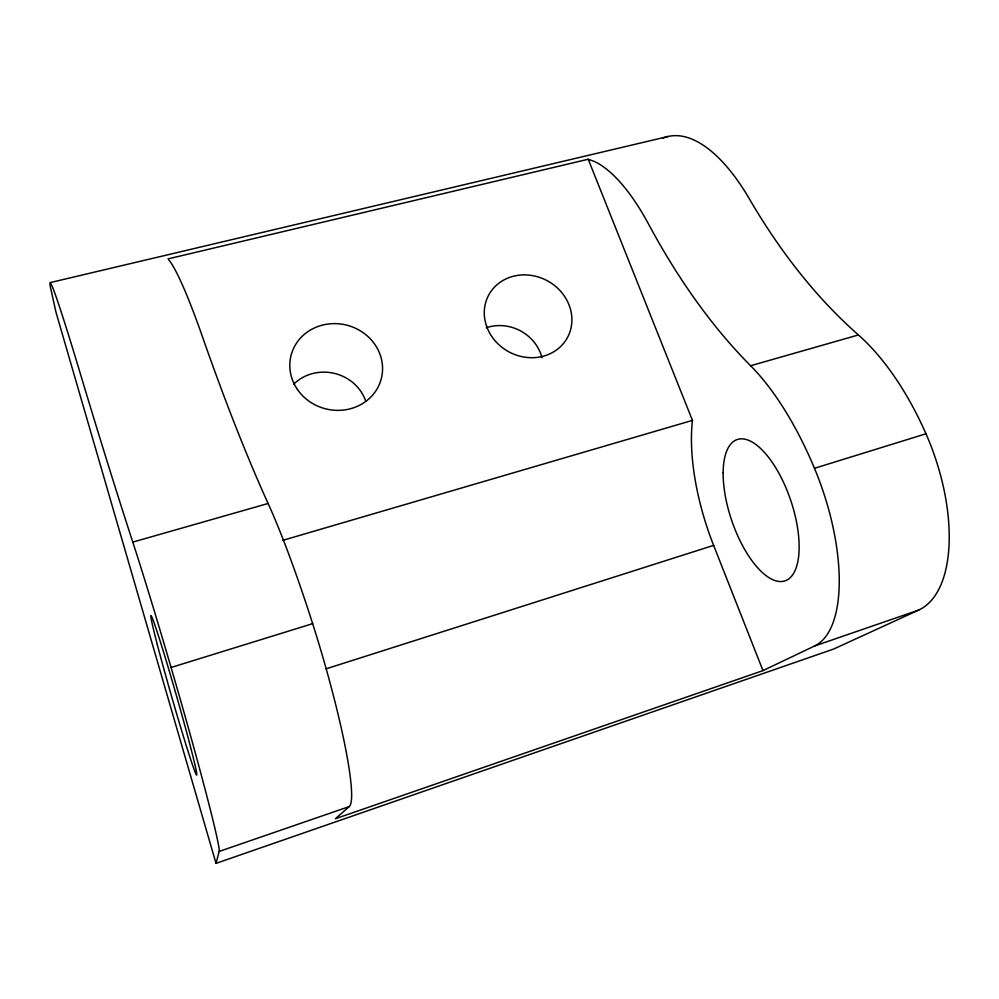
<?xml version="1.0" encoding="UTF-8"?>
<svg xmlns="http://www.w3.org/2000/svg" width="999" height="999" viewBox="0 0 999 999"><rect width="100%" height="100%" fill="white"/><g stroke="black" fill="none" stroke-linecap="round" stroke-linejoin="round"><path stroke-width="1.5" d="M216.021 863.361L219.181 851.435A161.763 4.758 74 0 0 171.079 667.482A217.407 6.181 74 0 0 132.792 542.107A1061.388 42.145 75.3 0 1 78.746 368.394A199.788 5.032 74.2 0 0 50.175 285.964L55.981 312.2L216.021 863.361L833.628 649.05L918.73 610.052A141.87 69.168 70.7 0 0 925.973 433.778A191.358 90.422 70.6 0 0 858.416 334.965A850.474 497.764 -85 0 1 749.45 199.001A178.521 75.924 75.2 0 0 662.824 138.199M814.522 646.016A144.805 60.727 71.3 0 0 814.472 468.306A195.217 79.308 71.3 0 0 750.611 365.734A872.764 452.559 -89.2 0 1 648.751 224.438A181.743 66.271 75 0 0 594.58 161.563L588.224 159.241L168.069 258.891L170.729 262.4A195.891 19.268 74.4 0 1 202.585 337.113A1011.15 154.658 78.2 0 0 268.107 503.484A212.537 23.526 73.5 0 1 312.65 623.663A158.029 18.107 73.5 0 1 349.313 806.543L335.402 818.73L762.986 670.604L814.522 646.016L918.73 610.052M219.181 851.435L349.313 806.543M326.099 668.831L713.636 545.379A144.805 60.727 71.3 0 1 692.457 420.379L588.224 159.241M171.079 667.482L312.65 623.663M814.472 468.306L925.973 433.778M282.592 540.409L692.457 420.379M132.792 542.107L268.107 503.484M750.611 365.734L858.416 334.965M50.187 282.592L668.206 136.463M713.636 545.379L762.986 670.604M293.743 384.14A42.907 40.197 13.3 0 1 365.721 401.123M486.351 327.759A41.321 37.837 28.1 0 1 541.995 357.754M157.343 644.705A83.254 2.448 74 0 0 195.966 774.075A83.254 2.448 74 0 0 167.857 666.271A83.254 2.448 74 0 0 157.343 644.705M487.1 327.585A44.743 40.397 28.2 0 0 561.987 345.154A44.743 40.397 28.2 0 0 535.177 276.149A44.743 40.397 28.2 0 0 487.1 327.585M297.452 389.498A46.603 43.157 14.6 0 0 377.659 387.874A46.603 43.157 14.6 0 0 333.454 323.626A46.603 43.157 14.6 0 0 297.452 389.498M723.139 472.764A74.588 31.181 71.3 0 0 779.67 581.518A74.588 31.181 71.3 0 0 780.519 476.261A74.588 31.181 71.3 0 0 723.139 472.764"/></g></svg>
